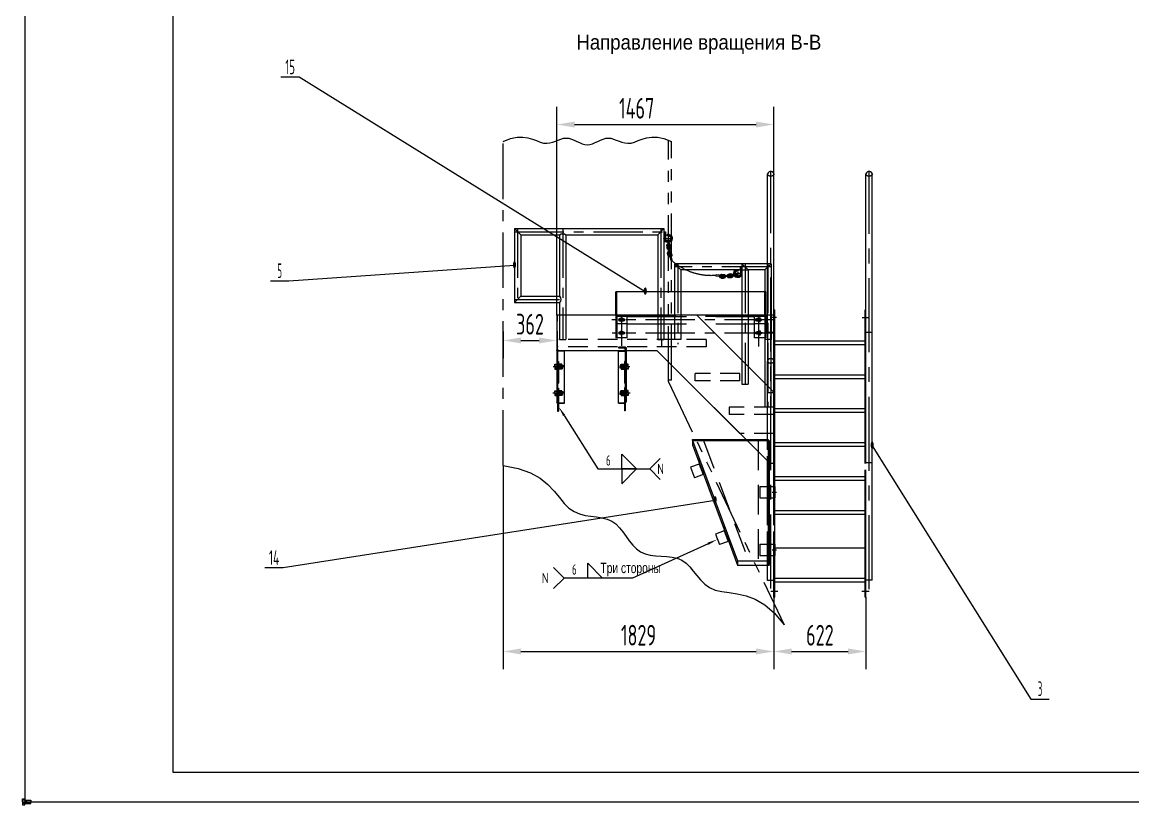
# Model space of a CAD drawing. Header units: millimetres. Extents: x -18 to 16800, y -464 to 11880.
# Drawn here: x -18 to 7487, y -20 to 5265 of the extents above; entities that cross this region are included whole.
import ezdxf
from ezdxf.enums import TextEntityAlignment as Align

# ---------------------------------------------------------------- set-up
doc = ezdxf.new("R2010")
doc.units = ezdxf.units.MM
doc.header["$LTSCALE"] = 400
for name, pattern in [('F', [0.75, 0.5, -0.25]), ('G', [2, 1.25, -0.25, 0.25, -0.25]), ('K', [2.5, 1.25, -0.25, 0.25, -0.25, 0.25, -0.25])]:
    doc.linetypes.add(name, pattern=pattern)
for name, color, linetype in [('01', 7, 'Continuous'), ('02', 1, 'Continuous'), ('04', 2, 'F'), ('05', 4, 'G'), ('07', 6, 'K'), ('08', 1, 'Continuous'), ('11', 3, 'Continuous'), ('13', 3, 'Continuous')]:
    doc.layers.add(name, color=color, linetype=linetype)
doc.styles.get("Standard").update_dxf_attribs({"font": 'isocp', "width": 0.707, "bigfont": 'intecad.shx'})
doc.dimstyles.new('INTE', dxfattribs={"dimscale": 40, "dimtxt": 3.5, "dimasz": 3, "dimexe": 3, "dimexo": 0, "dimgap": 1, "dimtad": 1, "dimdec": 0, "dimdsep": 46, "dimtxsty": 'Standard', "dimcen": 0, "dimclrd": 1, "dimclre": 1, "dimclrt": 3, "dimaunit": 1, "dimadec": 0, "dimazin": 0, "dimtfac": 1, "dimtdec": 0, "dimtmove": 0, "dimatfit": 0, "dimfxl": 1, "dimarcsym": 0})

# ---------------------------------------------------------------- blocks, each defined once
blk = doc.blocks.new('QB1')
at = {"layer": '02'}
blk.add_lwpolyline([(74888.9, 28727.1), (74939, 28746.6), (74983.1, 28755.7), (75021.9, 28756.5), (75056.1, 28751.2), (75086.5, 28742.3), (75113.6, 28731.9), (75138.3, 28722.3), (75161.2, 28715.7), (75182.9, 28713.9), (75203.5, 28716.3), (75223.4, 28721.5), (75242.6, 28728.5), (75261.2, 28736), (75279.4, 28742.9), (75297.3, 28747.9), (75315.1, 28749.8), (75332.8, 28747.9), (75350.6, 28742.7), (75368.4, 28735.4), (75386.1, 28727.1), (75403.9, 28718.7), (75421.6, 28711.5), (75439.4, 28706.3), (75457.1, 28704.4), (75474.9, 28706.3), (75492.7, 28711.5), (75510.4, 28718.7), (75528.2, 28727.1), (75545.9, 28735.4), (75563.7, 28742.7), (75581.5, 28747.9), (75599.2, 28749.8), (75617, 28747.9), (75634.9, 28742.9), (75653.1, 28736), (75671.7, 28728.5), (75690.9, 28721.5), (75710.8, 28716.3), (75731.4, 28713.9), (75753.1, 28715.7), (75776, 28722.3), (75800.7, 28731.9), (75827.8, 28742.3), (75858.2, 28751.2), (75892.4, 28756.5), (75931.2, 28755.7), (75975.3, 28746.6), (76025.4, 28727.1)], dxfattribs=at)
at = {"layer": '05', "color": 4, "linetype": 'G', "ltscale": 0.75}
blk.add_line((74888.9, 26537.4), (74888.9, 28727.1), dxfattribs=at)
at = {"layer": '07', "color": 6, "linetype": 'K', "ltscale": 0.75}
for p, q in [((76005.4, 27103.7), (76005.4, 28734.9)), ((76025.4, 27114.4), (76025.4, 28727.1)), ((76025.4, 27114.4), (76005.4, 27114.4)), ((76005.4, 27103.7), (76786.6, 25462))]:
    blk.add_line(p, q, dxfattribs=at)
blk = doc.blocks.new('3-2')
for p, q in [((39858, 55102.6), (40188.2, 55102.6)), ((39858, 55060.3), (39858, 55102.6)), ((40230.5, 55102.6), (40696.2, 55102.6)), ((40738.5, 55102.6), (41339.2, 55102.6)), ((41531, 55102.6), (41123.7, 55102.6)), ((41531, 55102.6), (42602.8, 55102.6)), ((39743.5, 55060.3), (40096.2, 55060.3)), ((39743.5, 55060.3), (39743.5, 55054.3)), ((39743.5, 55054.3), (40696.2, 55054.3)), ((39845.5, 55051.6), (39845.5, 55054.3)), ((39845.5, 54444.3), (39845.5, 55054.3)), ((39859.4, 55060.3), (40188.2, 55060.3)), ((39859.4, 55060.3), (40188.2, 55060.3)), ((39870.5, 55051.6), (39870.5, 55054.3)), ((39870.5, 54444.3), (39870.5, 55054.3)), ((40074.5, 55051.6), (40074.5, 55054.3)), ((40074.5, 54444.3), (40074.5, 55054.3)), ((40230.5, 55060.3), (40604.2, 55060.3)), ((40230.5, 55060.3), (40696.2, 55060.3)), ((40303.5, 54444.3), (40303.5, 55054.3)), ((40328.5, 54444.3), (40328.5, 55054.3)), ((40532.5, 54444.3), (40532.5, 55054.3)), ((40557.5, 54444.3), (40557.5, 55054.3)), ((40646.5, 55060.3), (42578.5, 55060.3)), ((40646.5, 55060.3), (42602.8, 55060.3)), ((40646.5, 55054.3), (41685.9, 55054.3)), ((40738.5, 55060.3), (42602.8, 55060.3)), ((40761.5, 54444.3), (40761.5, 55054.3)), ((40786.5, 54444.3), (40786.5, 55054.3)), ((40990.5, 54444.3), (40990.5, 55054.3)), ((41015.5, 54444.3), (41015.5, 55054.3)), ((41219.5, 54444.3), (41219.5, 55054.3)), ((41244.5, 54444.3), (41244.5, 55054.3)), ((41448.5, 54444.3), (41448.5, 55054.3)), ((41473.5, 54444.3), (41473.5, 55054.3)), ((41685.9, 55060.3), (41685.9, 55054.3)), ((39743.5, 54444.3), (39743.5, 54438.3)), ((39743.5, 54444.3), (40604.2, 54444.3)), ((39743.5, 54438.3), (40604.2, 54438.3)), ((39860.1, 54396), (39860.1, 54438.3)), ((40646.5, 54444.3), (41358, 54444.3)), ((40646.5, 54444.3), (41685.2, 54444.3)), ((40646.5, 54438.3), (42602.8, 54438.3)), ((41685.2, 54444.3), (41685.2, 54438.3)), ((39860.1, 54396), (42602.8, 54396))]:
    blk.add_line(p, q)
for centre in [(41339.2, 55081.4), (42602.8, 55081.4), (42602.8, 54417.1)]:
    blk.add_ellipse(centre, major_axis=(0, -21.2), ratio=0.744363, start_param=0, end_param=3.141593)
at = {"layer": '04', "color": 2, "linetype": 'F'}
for p, q in [((41123.7, 55060.3), (41123.7, 55102.6)), ((41531, 55060.3), (41531, 55102.6)), ((40652, 54396), (40652, 54438.3)), ((41531, 54396), (41531, 54438.3))]:
    blk.add_line(p, q, dxfattribs=at)
at = {"layer": '04', "color": 2, "linetype": 'F', "extrusion": (0, 0, -1)}
for centre in [(41339.2, 55081.4), (42602.8, 55081.4), (42602.8, 54417.1)]:
    blk.add_ellipse(centre, major_axis=(0, 21.2), ratio=0.744363, start_param=3.141593, end_param=6.283185, dxfattribs=at)
at = {"layer": '05', "color": 4, "linetype": 'G'}
for p, q in [((39781.5, 55034.2), (39781.5, 55081.4)), ((41634.9, 55072.6), (41634.9, 55042.4)), ((39781.5, 54417.1), (39781.5, 54466.8)), ((41634.2, 54464.6), (41634.2, 54422.7))]:
    blk.add_line(p, q, dxfattribs=at)
at = {"layer": '05'}
for p, q in [((39802.9, 55081.4), (42618.5, 55081.4)), ((39798.3, 54417.1), (42618.5, 54417.1))]:
    blk.add_line(p, q, dxfattribs=at)
blk = doc.blocks.new('*U57')
at = {"layer": '01'}
for p, q in [((-15.1, 5), (-15.1, 0)), ((0, 5), (-15.1, 5)), ((-15.1, 0), (0, 0)), ((0, 0), (-2.9, 5)), ((0, 5), (2.9, 0)), ((0, 5), (15.1, 5)), ((15.1, 0), (0, 0)), ((15.1, 5), (15.1, 0))]:
    blk.add_line(p, q, dxfattribs=at)
at = {"layer": '05'}
blk.add_line((0, 7.1), (0, -2.1), dxfattribs=at)
blk = doc.blocks.new('*U56')
at = {"layer": '01'}
for p, q in [((-12.5, 0), (-12.5, 16.5)), ((-12.5, 16.5), (0, 16.5)), ((0, 10), (-12.5, 10)), ((-12.5, 0), (-12.5, -16.5)), ((0, 16.5), (0, 0)), ((0, 10), (40, 10)), ((0, -16.5), (0, 0)), ((7.5, 10), (7.5, 0)), ((7.5, -10), (7.5, 0)), ((40, 10), (40, 0)), ((40, -10), (40, 0)), ((0, -10), (-12.5, -10)), ((-12.5, -16.5), (0, -16.5)), ((0, -10), (40, -10))]:
    blk.add_line(p, q, dxfattribs=at)
at = {"layer": '02'}
for p, q in [((40, 8), (7.5, 8)), ((40, -8), (7.5, -8))]:
    blk.add_line(p, q, dxfattribs=at)
at = {"layer": '05'}
blk.add_line((-15.6, 0), (43.5, 0), dxfattribs=at)
blk = doc.blocks.new('*U58')
at = {"layer": '01'}
for p, q in [((-18, 0), (-18, 16.5)), ((-18, 16.5), (0, 16.5)), ((-18, 10), (0, 10)), ((0, 16.5), (0, 0)), ((0, -16.5), (0, 0)), ((-18, 0), (-18, -16.5)), ((-18, -10), (0, -10)), ((-18, -16.5), (0, -16.5))]:
    blk.add_line(p, q, dxfattribs=at)
at = {"layer": '05'}
blk.add_line((-19.1, 0), (1.1, 0), dxfattribs=at)
blk = doc.blocks.new('5-1')
at = {"ltscale": 0.666667}
for p, q in [((79226.3, 53527.2), (79268.6, 53484.9)), ((79226.3, 53527.2), (79226.3, 52943.2)), ((80236.3, 53527.2), (79226.3, 53527.2)), ((80236.3, 53527.2), (80194, 53484.9)), ((80236.3, 53527.2), (80236.3, 53028.2)), ((79216.3, 53506.1), (79216.3, 53461.1)), ((79889.3, 53484.9), (79268.6, 53484.9)), ((79268.6, 53484.9), (79268.6, 52943.2)), ((79889.3, 53484.9), (79889.3, 52943.2)), ((79931.6, 53484.9), (79931.6, 53070.5)), ((80194, 53484.9), (79931.6, 53484.9)), ((80194, 53484.9), (80194, 53070.5)), ((78502.6, 53290.2), (79154.6, 53290.2)), ((78502.6, 53290.2), (78544.9, 53247.9)), ((78502.6, 53290.2), (78502.6, 52778.2)), ((78502.6, 53290.2), (78502.6, 52943.2)), ((79154.6, 53290.2), (79112.3, 53247.9)), ((79154.6, 53290.2), (79154.6, 52943.2)), ((78544.9, 53247.9), (78657.3, 53247.9)), ((78544.9, 53247.9), (78544.9, 52778.2)), ((78544.9, 53247.9), (78544.9, 52943.2)), ((78657.3, 53247.9), (78657.3, 52943.2)), ((78699.6, 53247.9), (78699.6, 52943.2)), ((78699.6, 53247.9), (79112.3, 53247.9)), ((78709.6, 53247.9), (78709.6, 53224.1)), ((79112.3, 53247.9), (79112.3, 52943.2)), ((80194, 53070.5), (79931.6, 53070.5)), ((80236.3, 53028.2), (80194, 53070.5)), ((79931.6, 53028.2), (79931.6, 52943.2)), ((80236.3, 53028.2), (79931.6, 53028.2)), ((80236.3, 53028.2), (80194, 53028.2)), ((78483.6, 52943.2), (78483.6, 52143.2)), ((78483.6, 52943.2), (78502.6, 52943.2)), ((78544.9, 52943.2), (79112.3, 52943.2)), ((79004.6, 52943.2), (79112.3, 52943.2)), ((79154.6, 52943.2), (79950.6, 52943.2)), ((79154.6, 52943.2), (79950.6, 52943.2)), ((79944.6, 52943.2), (79950.6, 52943.2)), ((79950.6, 52943.2), (79950.6, 52356.3)), ((79950.6, 52943.2), (79950.6, 52702.2)), ((79950.6, 52943.2), (79950.6, 52702.2)), ((78502.6, 52778.2), (78544.9, 52778.2)), ((79268.6, 52778.2), (79226.3, 52778.2)), ((79271.6, 52702.2), (78508.6, 51940.2)), ((78712.6, 52143.2), (79271.6, 52702.2)), ((79271.6, 52702.2), (79950.6, 52702.2)), ((79481.6, 52702.2), (79481.6, 52357.3)), ((79487.6, 52702.2), (79487.6, 52295.6)), ((79532.6, 52347.3), (79532.6, 52702.2)), ((79899.6, 52702.2), (79899.6, 52346.3)), ((79899.6, 52702.2), (79934.6, 52702.2)), ((79944.6, 52702.2), (79944.6, 52294.6)), ((79493.6, 52630), (79493.6, 52484.4)), ((79938.6, 52629), (79938.6, 52483.4)), ((79487.6, 52598.2), (79481.6, 52598.2)), ((79944.6, 52597.2), (79950.6, 52597.2)), ((78483.6, 52422.2), (78483.6, 51940.2)), ((79493.6, 52451.6), (79493.6, 52295.6)), ((79938.6, 52450.6), (79938.6, 52294.6)), ((79532.6, 52347.3), (79493.6, 52347.3)), ((79532.6, 52350.2), (79497.6, 52350.2)), ((79899.6, 52349.2), (79934.6, 52349.2)), ((79899.6, 52346.3), (79938.6, 52346.3)), ((78483.6, 51940.2), (78508.6, 51940.2))]:
    blk.add_line(p, q, dxfattribs=at)
for centre, radius, start, end in [((79910.5, 53461.6), 31.5, 47.85238, 132.14762), ((79955, 53049.4), 31.5, 137.85238, 222.14762), ((79491.6, 52357.3), 10, 180, 246.42182), ((79497.6, 52360.2), 10, 246.42182, 270), ((79934.6, 52359.2), 10, 270, 293.57818), ((79940.6, 52356.3), 10, 293.57818, 0)]:
    blk.add_arc(centre, radius, start, end, dxfattribs=at)
at = {"layer": '01', "color": 7, "linetype": 'Continuous', "ltscale": 0.666667}
for p, q in [((79193.9, 53448.8), (79190.5, 53412.9)), ((79201.9, 53448), (79198.4, 53411.4)), ((79226.3, 53506.1), (79216.3, 53506.1)), ((79226.3, 53506.1), (79226.3, 53461.1)), ((79173.6, 53352.5), (79177.3, 53366)), ((79181.6, 53413.7), (79180.3, 53399.8)), ((79181.3, 53350.4), (79185, 53363.9)), ((79189.2, 53398.9), (79185.9, 53363)), ((79189.5, 53412.9), (79188.2, 53399)), ((79191, 53347.8), (79194.7, 53361.3)), ((79197.2, 53398.2), (79193.8, 53361.5)), ((79199.5, 53412), (79198.2, 53398.1)), ((79198.7, 53345.7), (79202.4, 53359.2)), ((79207.5, 53411.3), (79206.2, 53397.3)), ((78699.6, 53290.2), (78657.3, 53247.9)), ((78699.6, 53290.2), (78699.6, 53247.9)), ((79182.3, 53350.2), (79172.7, 53315.4)), ((79190, 53348), (79180.4, 53313.2)), ((78709.6, 53247.9), (78709.6, 53269.1)), ((78737.3, 53213.5), (78772.9, 53204.5)), ((78739.2, 53221.2), (78774.2, 53212.4)), ((78773.6, 53213.5), (78787.6, 53212.6)), ((78774.2, 53221.5), (78788.1, 53220.5)), ((78787.5, 53211.6), (78823.5, 53209)), ((78835.8, 53219.4), (78821.9, 53217.9)), ((78836.6, 53211.4), (78822.7, 53210)), ((78836.7, 53210.4), (78872.6, 53214.1)), ((78772.3, 53195.6), (78786.3, 53194.6)), ((78772.9, 53203.6), (78786.8, 53202.6)), ((78786.9, 53203.6), (78823.6, 53200.9)), ((78837.6, 53201.5), (78823.7, 53200)), ((78838.5, 53193.5), (78824.5, 53192.1)), ((78837.5, 53202.4), (78873.4, 53206.2)), ((79004.6, 52943.2), (78483.6, 52422.2)), ((78502.6, 52943.2), (78544.9, 52943.2)), ((78577.6, 52919.2), (78599.6, 52919.2)), ((78657.3, 52943.2), (78657.3, 52476.2)), ((78699.6, 52943.2), (78699.6, 52476.2)), ((79112.3, 52943.2), (79154.6, 52943.2)), ((79226.3, 52943.2), (79226.3, 52778.2)), ((79268.6, 52943.2), (79268.6, 52778.2)), ((79501.6, 52919.2), (79523.6, 52919.2)), ((79889.3, 52943.2), (79889.3, 52778.2)), ((79931.6, 52943.2), (79931.6, 52778.2)), ((78577.6, 52903.2), (78599.6, 52903.2)), ((79501.6, 52903.2), (79523.6, 52903.2)), ((78502.6, 52321.2), (78502.6, 52778.2)), ((78544.9, 52778.2), (78544.9, 52321.2)), ((78577.6, 52830.2), (78599.6, 52830.2)), ((78577.6, 52814.2), (78599.6, 52814.2)), ((79501.6, 52830.2), (79523.6, 52830.2)), ((79501.6, 52814.2), (79523.6, 52814.2)), ((79271.6, 52702.2), (79950.6, 52702.2)), ((79487.6, 52630), (79493.6, 52630)), ((79944.6, 52629), (79938.6, 52629)), ((78699.6, 52476.2), (78657.3, 52476.2)), ((79487.6, 52484.4), (79493.6, 52484.4)), ((79944.6, 52483.4), (79938.6, 52483.4)), ((79487.6, 52451.6), (79493.6, 52451.6)), ((79944.6, 52450.6), (79938.6, 52450.6)), ((79487.6, 52295.6), (79493.6, 52295.6)), ((79944.6, 52294.6), (79938.6, 52294.6))]:
    blk.add_line(p, q, dxfattribs=at)
for centre, radius, start, end in [((79198.3, 53461.1), 28, 82.40536, 0), ((79198.3, 53461.1), 18, 82.40536, 0), ((79197.9, 53448.3), 4, 355.97311, 173.30323), ((79201.4, 53483.9), 5, 262.40536, 82.40536), ((79189.8, 53362.6), 13, 344.63817, 164.63817), ((79193.2, 53398.5), 13, 174.63817, 354.63817), ((79194.5, 53412.5), 13, 354.63817, 174.63817), ((79189.8, 53362.6), 5, 344.63817, 164.63817), ((79189.9, 53362.7), 4.01, 176.10112, 343.17523), ((79193.2, 53398.5), 5, 174.63817, 354.63817), ((79193.2, 53398.4), 4, 355.97311, 173.30323), ((79194.5, 53412.5), 5, 354.63817, 174.63817), ((79194.5, 53412.6), 4, 165.97311, 343.30323), ((79176.6, 53314.4), 4, 164.48833, 343.30145), ((79186.1, 53349.1), 13, 164.63817, 344.63817), ((79186.1, 53349.1), 5, 164.63817, 344.63817), ((79186.1, 53349), 4, 345.97311, 163.30323), ((78727.6, 53224.1), 28, 180, 97.59464), ((78727.6, 53224.1), 18, 180, 97.59464), ((78724.6, 53246.9), 5, 97.59464, 277.59464), ((78738.3, 53217.3), 4, 77.24173, 254.57186), ((78773.2, 53208.6), 13, 85.9068, 265.9068), ((78773.2, 53208.6), 5, 85.9068, 265.9068), ((78773.1, 53208.6), 4, 267.24173, 84.57186), ((78787.3, 53207.6), 4, 87.24173, 264.57186), ((78787.2, 53207.6), 13, 265.9068, 85.9068), ((78787.2, 53207.6), 5, 265.9068, 85.9068), ((78823.2, 53205), 13, 95.9068, 275.9068), ((78823.2, 53205), 5, 95.9068, 275.9068), ((78823.1, 53205), 4.01, 277.36974, 84.44385), ((78837.2, 53206.4), 4, 97.24173, 274.57186), ((78837.1, 53206.4), 13, 275.9068, 95.9068), ((78837.1, 53206.4), 5, 275.9068, 95.9068), ((78872.9, 53210.1), 4, 277.24352, 96.05664), ((78577.6, 52911.2), 8, 90, 270), ((78599.6, 52911.2), 8, 270, 90), ((79501.6, 52911.2), 8, 90, 270), ((79523.6, 52911.2), 8, 270, 90), ((78577.6, 52822.2), 8, 90, 270), ((78599.6, 52822.2), 8, 270, 90), ((79501.6, 52822.2), 8, 90, 270), ((79523.6, 52822.2), 8, 270, 90)]:
    blk.add_arc(centre, radius, start, end, dxfattribs=at)
at = {"layer": '04', "color": 2, "linetype": 'F'}
for p, q in [((78699.6, 53247.9), (78657.3, 53247.9)), ((78502.6, 52943.2), (78502.6, 52778.2)), ((78544.9, 52943.2), (78544.9, 52778.2)), ((79112.3, 52943.2), (79112.3, 52778.2)), ((79154.6, 52943.2), (79154.6, 52778.2))]:
    blk.add_line(p, q, dxfattribs=at)
at = {"layer": '04', "color": 2, "linetype": 'F', "ltscale": 0.666667}
for p, q in [((78699.6, 53269.1), (78709.6, 53269.1)), ((79944.6, 52702.2), (79944.6, 52943.2)), ((78502.6, 52778.2), (78544.9, 52778.2)), ((78940.6, 52778.2), (79950.6, 52778.2)), ((78940.6, 52778.2), (78940.6, 52728.2)), ((79112.3, 52778.2), (79154.6, 52778.2)), ((79243.6, 52778.2), (79243.6, 52728.2)), ((79931.6, 52778.2), (79889.3, 52778.2)), ((78940.6, 52728.2), (79950.6, 52728.2)), ((79481.6, 52702.2), (79481.6, 52718.2)), ((79526.6, 52728.2), (79485.6, 52728.2)), ((79487.6, 52712.2), (79487.6, 52702.2)), ((79532.6, 52700.3), (79491.6, 52700.3)), ((79532.6, 52722.2), (79497.6, 52722.2)), ((79532.6, 52703.2), (79497.6, 52703.2)), ((79532.6, 52728.2), (79532.6, 52722.2)), ((79532.6, 52703.2), (79532.6, 52702.2)), ((79899.6, 52699.3), (79940.6, 52699.3)), ((78712.6, 52549.2), (79015.6, 52549.2)), ((78712.6, 52499.2), (78712.6, 52549.2)), ((79015.6, 52499.2), (79015.6, 52549.2)), ((79487.6, 52606.6), (79481.6, 52606.6)), ((79487.6, 52584.6), (79481.6, 52584.6)), ((79944.6, 52605.6), (79950.6, 52605.6)), ((79944.6, 52583.6), (79950.6, 52583.6)), ((78712.6, 52499.2), (79015.6, 52499.2)), ((79487.6, 52428.2), (79481.6, 52428.2)), ((79487.6, 52406.2), (79481.6, 52406.2)), ((79944.6, 52427.2), (79950.6, 52427.2)), ((79944.6, 52405.2), (79950.6, 52405.2)), ((78483.6, 52321.2), (78786.6, 52321.2)), ((78786.6, 52321.2), (78786.6, 52271.2)), ((78483.6, 52271.2), (78786.6, 52271.2)), ((78483.6, 52143.2), (78712.6, 52143.2))]:
    blk.add_line(p, q, dxfattribs=at)
for centre, start, end in [((79491.6, 52718.2), 90, 180), ((79491.6, 52710.3), 180, 270), ((79497.6, 52712.2), 90, 180), ((79497.6, 52713.2), 180, 270), ((79934.6, 52712.2), 270, 0), ((79940.6, 52709.3), 270, 0)]:
    blk.add_arc(centre, 10, start, end, dxfattribs=at)
at = {"layer": '05', "ltscale": 0.666667}
for p, q in [((79247.5, 53527.2), (79247.5, 52778.2)), ((79910.5, 53527.2), (79910.5, 52778.2)), ((80215.2, 53527.2), (80215.2, 53028.2)), ((79216.3, 53461.1), (79172.8, 53461.1)), ((80236.3, 53506.1), (79226.3, 53506.1)), ((78523.8, 53290.2), (78523.8, 52321.2)), ((78523.8, 53290.2), (78523.8, 52735.7)), ((78678.5, 53290.2), (78678.5, 52476.2)), ((79133.5, 53290.2), (79133.5, 52747.4)), ((78502.6, 53269.1), (79154.6, 53269.1)), ((78502.6, 53269.1), (78714.8, 53269.1)), ((78709.6, 53224.1), (78753.1, 53224.1)), ((80236.3, 53049.4), (79931.6, 53049.4))]:
    blk.add_line(p, q, dxfattribs=at)
at = {"layer": '05', "color": 4, "linetype": 'G', "ltscale": 0.666667}
for p, q in [((79198.3, 53470.6), (79198.3, 53449.4)), ((79221.3, 53506.1), (79221.3, 53461.1)), ((78704.6, 53269.1), (78704.6, 53224.1)), ((78727.6, 53233.6), (78727.6, 53212.4)), ((78483.6, 52911.2), (79578.3, 52911.2)), ((78588.6, 52943.2), (78588.6, 52730.8)), ((79512.6, 52943.2), (79512.6, 52735)), ((78483.6, 52822.2), (79575.5, 52822.2)), ((79514.4, 52595.6), (79458, 52595.6)), ((79917.9, 52594.6), (79974.3, 52594.6)), ((79515.7, 52417.2), (79454.1, 52417.2)), ((79916.6, 52416.2), (79978.2, 52416.2))]:
    blk.add_line(p, q, dxfattribs=at)
at = {"layer": '05', "ltscale": 0.666667}
for centre, start, end in [((79198.3, 53461.1), 77.51974, 0), ((78727.6, 53224.1), 180, 102.48026)]:
    blk.add_arc(centre, 23, start, end, dxfattribs=at)
at = {"layer": '05', "color": 4, "linetype": 'G', "ltscale": 0.666667}
blk.add_arc((78906.5, 53611.1), 401.6, 265.78211, 311.74358, dxfattribs=at)
at = {"layer": '04', "ltscale": 0.666667}
for p in [(79481.6, 52595.6), (79481.6, 52417.2)]:
    blk.add_blockref('*U56', p, dxfattribs=at)
for name, p, rotation in [('*U57', (79493.6, 52595.6), 270), ('*U58', (79498.6, 52595.6), 180), ('*U57', (79493.6, 52417.2), 270), ('*U58', (79498.6, 52417.2), 180)]:
    blk.add_blockref(name, p, dxfattribs=dict(at, rotation=rotation))
at = {"layer": '04', "ltscale": 0.666667, "xscale": -1}
for p in [(79950.6, 52594.6), (79950.6, 52416.2)]:
    blk.add_blockref('*U56', p, dxfattribs=at)
for name, p, rotation in [('*U58', (79933.6, 52594.6), 180), ('*U57', (79938.6, 52594.6), 90), ('*U58', (79933.6, 52416.2), 180), ('*U57', (79938.6, 52416.2), 90)]:
    blk.add_blockref(name, p, dxfattribs=dict(at, rotation=rotation))
blk = doc.blocks.new('15-2')
for p, q in [((64772.4, 26550.3), (64772.4, 26038.6)), ((64778.4, 26550.3), (64778.4, 26038.6)), ((64772.4, 26032.6), (63930.2, 26032.6))]:
    blk.add_line(p, q)
at = {"layer": '01', "color": 7, "linetype": 'Continuous'}
for p, q in [((64772.4, 26550.3), (63960.2, 26245.7)), ((64742.4, 26550.3), (64171.6, 26336.3)), ((64591, 26564.5), (64519.8, 26537.8)), ((64541.9, 26478.9), (64519.8, 26537.8)), ((64613.1, 26505.6), (64541.9, 26478.9)), ((64650.8, 26504.7), (64579.7, 26478.1)), ((64613.1, 26505.6), (64591, 26564.5)), ((64139.6, 26395.2), (64068.5, 26368.5)), ((64090.6, 26309.6), (64068.5, 26368.5)), ((64161.7, 26336.3), (64139.6, 26395.2)), ((64100.4, 26309.6), (63930.2, 26245.7)), ((64161.7, 26336.3), (64090.6, 26309.6)), ((64199.5, 26335.5), (64128.3, 26308.8)), ((64778.4, 26038.6), (63930.2, 26038.6))]:
    blk.add_line(p, q, dxfattribs=at)
at = {"layer": '01'}
for p, q in [((64653, 26505.6), (64613.1, 26505.6)), ((64772.4, 26550.3), (64742.4, 26550.3)), ((64772.4, 26550.3), (64778.4, 26550.3)), ((64778.4, 26550.3), (64778.4, 26038.6)), ((64581.8, 26478.9), (64541.9, 26478.9)), ((64130.5, 26309.6), (64090.6, 26309.6)), ((64201.6, 26336.3), (64161.7, 26336.3)), ((63930.2, 26245.7), (63930.2, 26032.6)), ((63960.2, 26245.7), (63930.2, 26245.7)), ((63960.2, 26245.7), (63960.2, 26032.6)), ((63996.1, 26032.6), (63996.1, 25994.6)), ((64072.1, 25994.6), (63996.1, 25994.6)), ((64072.1, 26032.6), (64072.1, 25994.6)), ((64385.8, 26032.6), (64385.8, 25994.6)), ((64461.8, 25994.6), (64385.8, 25994.6)), ((64461.8, 26032.6), (64461.8, 25994.6)), ((64772.4, 26038.6), (64772.4, 26032.6))]:
    blk.add_line(p, q, dxfattribs=at)
at = {"layer": '04', "color": 2, "linetype": 'F'}
for p, q in [((64622.9, 26505.6), (64551.8, 26478.9)), ((64772.4, 26476.6), (63960.2, 26172)), ((64171.6, 26336.3), (64100.4, 26309.6)), ((64772.4, 26107.6), (63960.2, 26107.6)), ((63996.1, 26094.6), (63996.1, 26032.6)), ((64072.1, 26094.6), (63996.1, 26094.6)), ((64072.1, 26094.6), (64072.1, 26032.6)), ((64385.8, 26094.6), (64385.8, 26032.6)), ((64461.8, 26094.6), (64385.8, 26094.6)), ((64461.8, 26094.6), (64461.8, 26032.6)), ((64072.1, 26000.6), (63996.1, 26000.6)), ((64023.1, 26000.6), (64023.1, 25994.6)), ((64045.1, 26000.6), (64045.1, 25994.6)), ((64461.8, 26000.6), (64385.8, 26000.6)), ((64412.8, 26000.6), (64412.8, 25994.6)), ((64434.8, 26000.6), (64434.8, 25994.6))]:
    blk.add_line(p, q, dxfattribs=at)
at = {"layer": '05', "color": 4, "linetype": 'G'}
for p, q in [((64034.1, 26012.1), (64034.1, 25982.4)), ((64423.8, 26012.1), (64423.8, 25982.4))]:
    blk.add_line(p, q, dxfattribs=at)
blk = doc.blocks.new('*U93')
at = {"layer": '01'}
for p, q in [((-15, 0), (-15, 19.8)), ((-15, 19.8), (0, 19.8)), ((0, 12), (-15, 12)), ((-15, 0), (-15, -19.8)), ((0, 19.8), (0, 0)), ((0, 12), (40, 12)), ((0, -19.8), (0, 0)), ((9, 12), (9, 0)), ((9, -12), (9, 0)), ((40, 12), (40, 0)), ((40, -12), (40, 0)), ((0, -12), (-15, -12)), ((-15, -19.8), (0, -19.8)), ((0, -12), (40, -12))]:
    blk.add_line(p, q, dxfattribs=at)
at = {"layer": '02'}
for p, q in [((40, 9.6), (9, 9.6)), ((40, -9.6), (9, -9.6))]:
    blk.add_line(p, q, dxfattribs=at)
at = {"layer": '05'}
blk.add_line((-18.1, 0), (43.5, 0), dxfattribs=at)
blk = doc.blocks.new('*D98')
at = {"layer": '08', "color": 1, "lineweight": -2}
for p, q in [((3232.2, 2270.9), (3232.2, 895.5)), ((5061.2, 1381.5), (5061.2, 895.5)), ((3352.2, 1015.5), (4941.2, 1015.5))]:
    blk.add_line(p, q, dxfattribs=at)
at = {"layer": '08', "color": 1}
for points in [[(3352.2, 1035.5), (3352.2, 995.5), (3232.2, 1015.5)], [(4941.2, 1035.5), (4941.2, 995.5), (5061.2, 1015.5)]]:
    blk.add_solid(points, dxfattribs=at)
at = {"layer": 'DEFPOINTS', "color": 0}
for p in [(3232.2, 2270.9), (5061.2, 1381.5), (5061.2, 1015.5)]:
    blk.add_point(p, dxfattribs=at)
at = {"layer": '08', "color": 3, "insert": (4146.7, 1125.5), "char_height": 140, "attachment_point": 5}
blk.add_mtext('1829', dxfattribs=at)
blk = doc.blocks.new('*D99')
at = {"layer": '08', "color": 1, "lineweight": -2}
for p, q in [((5061.2, 1381.5), (5061.2, 895.5)), ((5683.2, 1381.5), (5683.2, 895.5)), ((5181.2, 1015.5), (5563.2, 1015.5))]:
    blk.add_line(p, q, dxfattribs=at)
at = {"layer": '08', "color": 1}
for points in [[(5181.2, 1035.5), (5181.2, 995.5), (5061.2, 1015.5)], [(5563.2, 1035.5), (5563.2, 995.5), (5683.2, 1015.5)]]:
    blk.add_solid(points, dxfattribs=at)
at = {"layer": 'DEFPOINTS', "color": 0}
for p in [(5061.2, 1381.5), (5683.2, 1381.5), (5683.2, 1015.5)]:
    blk.add_point(p, dxfattribs=at)
at = {"layer": '08', "color": 3, "insert": (5372.2, 1125.5), "char_height": 140, "attachment_point": 5}
blk.add_mtext('622', dxfattribs=at)
blk = doc.blocks.new('*D100')
at = {"layer": '08', "color": 1, "lineweight": -2}
for p, q in [((3232.2, 3175.7), (3232.2, 2995.9)), ((3594.2, 3175.7), (3594.2, 2995.9)), ((3352.2, 3115.9), (3474.2, 3115.9))]:
    blk.add_line(p, q, dxfattribs=at)
at = {"layer": '08', "color": 1}
for points in [[(3352.2, 3135.9), (3352.2, 3095.9), (3232.2, 3115.9)], [(3474.2, 3135.9), (3474.2, 3095.9), (3594.2, 3115.9)]]:
    blk.add_solid(points, dxfattribs=at)
at = {"layer": 'DEFPOINTS', "color": 0}
for p in [(3232.2, 3175.7), (3594.2, 3175.7), (3594.2, 3115.9)]:
    blk.add_point(p, dxfattribs=at)
at = {"layer": '08', "color": 3, "insert": (3413.2, 3225.9), "char_height": 140, "attachment_point": 5}
blk.add_mtext('362', dxfattribs=at)
blk = doc.blocks.new('*D101')
at = {"layer": '08', "color": 1, "lineweight": -2}
for p, q in [((3594.2, 3287.4), (3594.2, 4694.3)), ((5061.2, 4002.2), (5061.2, 4694.3)), ((3714.2, 4574.3), (4941.2, 4574.3))]:
    blk.add_line(p, q, dxfattribs=at)
at = {"layer": '08', "color": 1}
for points in [[(3714.2, 4594.3), (3714.2, 4554.3), (3594.2, 4574.3)], [(4941.2, 4594.3), (4941.2, 4554.3), (5061.2, 4574.3)]]:
    blk.add_solid(points, dxfattribs=at)
at = {"layer": 'DEFPOINTS', "color": 0}
for p in [(5061.2, 4574.3), (5061.2, 4002.2), (3594.2, 3287.4)]:
    blk.add_point(p, dxfattribs=at)
at = {"layer": '08', "color": 3, "insert": (4134, 4684.3), "char_height": 140, "attachment_point": 5}
blk.add_mtext('1467', dxfattribs=at)
blk = doc.blocks.new('*U108', base_point=(3606.2, 3460.2))
at = {"layer": '01'}
for points in [[(4032.7, 3139.3), (4132.7, 3039.3), (4032.7, 3039.3)], [(4032.7, 2939.3), (4132.7, 3039.3), (4032.7, 3039.3)]]:
    blk.add_lwpolyline(points, close=True, dxfattribs=at)
at = {"layer": '02'}
blk.add_lwpolyline([(3606.2, 3460.2, 0, 16, 0), (3643.6, 3401.1, 16, 16, 0)], format="xyseb", dxfattribs=at)
for points in [[(3643.6, 3401.1), (3872.7, 3039.3), (4222.7, 3039.3)], [(4293.4, 3110), (4222.7, 3039.3), (4293.4, 2968.6)]]:
    blk.add_lwpolyline(points, dxfattribs=at)
at = {"layer": '13', "width": 0.707}
blk.add_text('6', height=70, dxfattribs=at).set_placement((3926.7, 3062.3))
at = {"layer": '13', "width": 1.010989}
blk.add_text('N', height=70, dxfattribs=at).set_placement((4272.7, 3004.3), (4318.7, 3004.3), align=Align.FIT)
blk = doc.blocks.new('16-1')
at = {"ltscale": 2}
blk.add_line((7294.2, 5076.2), (6282.2, 5076.2), dxfattribs=at)
for centre in [(6320.2, 5044.2), (7256.2, 5044.2), (6320.2, 4955.2), (7256.2, 4955.2)]:
    blk.add_circle(centre, 8, dxfattribs=at)
at = {"layer": '01', "color": 7, "linetype": 'Continuous', "ltscale": 2}
for p, q in [((7294.2, 5233.2), (6282.2, 5233.2)), ((6282.2, 5076.2), (6282.2, 5233.2)), ((6288.2, 5076.2), (6288.2, 5233.2)), ((7288.2, 5076.2), (7288.2, 5233.2)), ((7294.2, 5076.2), (7294.2, 5233.2))]:
    blk.add_line(p, q, dxfattribs=at)
at = {"layer": '04'}
for p, q in [((6282.2, 5076.2), (6282.2, 4922.2)), ((7294.2, 5076.2), (7294.2, 4922.2))]:
    blk.add_line(p, q, dxfattribs=at)
at = {"layer": '04', "color": 2, "linetype": 'F', "ltscale": 2}
for p, q in [((6288.2, 5076.2), (6288.2, 4922.2)), ((7288.2, 5067.2), (6288.2, 5067.2)), ((6358.2, 4922.2), (6358.2, 5076.2)), ((6358.2, 5067.2), (7218.2, 5067.2)), ((7218.2, 4922.2), (7218.2, 5076.2)), ((7288.2, 5076.2), (7288.2, 4922.2)), ((6358.2, 5017.2), (6288.2, 5017.2)), ((6358.2, 5017.2), (7218.2, 5017.2)), ((7288.2, 5017.2), (7218.2, 5017.2)), ((6358.2, 4922.2), (6282.2, 4922.2)), ((7294.2, 4922.2), (7218.2, 4922.2))]:
    blk.add_line(p, q, dxfattribs=at)
at = {"layer": '05', "color": 4, "linetype": 'G', "ltscale": 2}
for p, q in [((6336, 5044.2), (6304, 5044.2)), ((6320.2, 5028.2), (6320.2, 5060.2)), ((7272.2, 5044.2), (7240.2, 5044.2)), ((7256.2, 5028.2), (7256.2, 5060.2)), ((6336.2, 4955.2), (6304.2, 4955.2)), ((6320.2, 4939.2), (6320.2, 4971.2)), ((7272.2, 4955.2), (7240.2, 4955.2)), ((7256.2, 4939.2), (7256.2, 4971.2))]:
    blk.add_line(p, q, dxfattribs=at)
blk = doc.blocks.new('*U131')
at = {"layer": '01'}
for points in [[(25, 292), (25, 5)], [(25, 5), (415, 5)]]:
    blk.add_lwpolyline(points, dxfattribs=at)
at = {"layer": '02'}
for points in [[(0, 297), (0, 0)], [(0, 0), (420, 0)]]:
    blk.add_lwpolyline(points, dxfattribs=at)

msp = doc.modelspace()

# ---------------------------------------------------------------- linework, layer by layer
at = {"layer": '01'}
msp.add_lwpolyline([(3803, 1611.5), (3903, 1511.5), (3803, 1511.5)], close=True, dxfattribs=at)
at = {"layer": '02'}
for p, q in [((1854.1, 4893.9), (1730.1, 4893.9)), ((4192.1, 3444.4), (1854.1, 4893.9)), ((3308.5, 3621.9), (1783.7, 3516.9)), ((1783.7, 3516.9), (1659.7, 3516.9)), ((5725.5, 2404), (6797.8, 694.4)), ((4663.7, 2034.7), (1746.1, 1580.1)), ((1746.1, 1580.1), (1622.1, 1580.1)), ((6797.8, 694.4), (6921.8, 694.4))]:
    msp.add_line(p, q, dxfattribs=at)
for points in [[(3232.2, 2270.9), (3334, 2252.1), (3416.1, 2222.4), (3481.6, 2184.9), (3533.9, 2142.5), (3576.3, 2098.2), (3611.9, 2054.9), (3644.2, 2015.7), (3676.2, 1983.3), (3710.7, 1960.1), (3747.5, 1944.7), (3785.5, 1934.9), (3824.1, 1928.7), (3862.2, 1923.9), (3899, 1918.4), (3933.6, 1910), (3965.1, 1896.6), (3992.9, 1876.8), (4017.7, 1851.6), (4040.6, 1822.8), (4062.4, 1792.3), (4084.3, 1761.8), (4107.2, 1733.1), (4132, 1707.9), (4159.8, 1688.1), (4191.3, 1674.8), (4225.8, 1666.8), (4262.2, 1662.4), (4299.7, 1659.7), (4337.1, 1657.1), (4373.6, 1652.7), (4408, 1644.7), (4439.5, 1631.4), (4467.4, 1611.5), (4492.6, 1586.5), (4516.6, 1558), (4540.7, 1528.1), (4566.2, 1498.5), (4594.4, 1471.2), (4626.8, 1448), (4664.6, 1430.7), (4708.9, 1420.3), (4759.1, 1413.4), (4814.2, 1405.4), (4873.2, 1392), (4935.3, 1368.7), (4999.4, 1331.2), (5064.6, 1274.9), (5129.9, 1195.5)], [(4616.2, 1743.5), (4106.1, 1511.5), (3643, 1511.5)], [(3572.3, 1582.3), (3643, 1511.5), (3572.3, 1440.8)]]:
    msp.add_lwpolyline(points, dxfattribs=at)
msp.add_lwpolyline([(4679.9, 1772.5, 0, 16, 0), (4616.2, 1743.5, 16, 16, 0)], format="xyseb", dxfattribs=at)

# ---------------------------------------------------------------- block references
msp.add_blockref('QB1', (-71656.7, -24266.5))
msp.add_blockref('QB1', (-71656.7, -24266.5))
at = {"rotation": 90}
msp.add_blockref('3-2', (60121.5, -38362), dxfattribs=at)
at = {"layer": '01', "xscale": -1}
msp.add_blockref('5-1', (83544.8, -49655.9), dxfattribs=at)
at = {"layer": '01', "rotation": 90}
msp.add_blockref('15-2', (31061.8, -62331.6), dxfattribs=at)
at = {"layer": '04', "xscale": 40, "yscale": 40, "zscale": 40}
msp.add_blockref('*U131', (0, 0), dxfattribs=at)
at = {"layer": '04'}
for name, p in [('16-1', (-2288.1, -1788.8)), ('*U108', (3606.2, 2668.9)), ('*U93', (0, 0))]:
    msp.add_blockref(name, p, dxfattribs=at)

# ---------------------------------------------------------------- texts
at = {"layer": '02', "width": 0.605172}
for p, p2 in [((3296.5, 3601.9), (3320.5, 3601.9)), ((4180.1, 3424.4), (4204.1, 3424.4)), ((5713.5, 2384), (5737.5, 2384)), ((4651.7, 2014.7), (4675.7, 2014.7))]:
    msp.add_text('●', height=40, dxfattribs=at).set_placement(p, p2, align=Align.FIT)
at = {"layer": '04', "attachment_point": 1}
for s, insert, char_height in [('{\\fArial|b0|i0|c204|p34;\\W0.9;\\C3;Направление вращения В-В}', (3726.7, 5180.5), 100), ('{\\fArial|b0|i0|c204|p34;\\C3;Три стороны}', (3889.5, 1614.7), 70)]:
    msp.add_mtext(s, dxfattribs=dict(at, insert=insert, char_height=char_height))
at = {"layer": '11'}
for s, height, width, p, p2 in [('15', 98.99, 0.609833, (1759.2, 4913.9), (1825.1, 4913.9)), ('5', 99, 0.527686, (1706.2, 3536.9), (1737.1, 3536.9)), ('14', 98.99, 0.614783, (1649.1, 1600.1), (1719.1, 1600.1)), ('3', 99, 0.527686, (6844.4, 714.4), (6875.3, 714.4))]:
    msp.add_text(s, height=height, dxfattribs=dict(at, width=width)).set_placement(p, p2, align=Align.FIT)
at = {"layer": '13', "width": 0.707}
msp.add_text('6', height=70, dxfattribs=at).set_placement((3697, 1534.5))
at = {"layer": '13', "width": 1.010989}
msp.add_text('N', height=70, dxfattribs=at).set_placement((3493, 1476.5), (3539, 1476.5), align=Align.FIT)

# ---------------------------------------------------------------- dimensions: what is measured, and where the dimension line sits
at = {"layer": '08'}
dim = msp.add_linear_dim(base=(5061.2, 4574.3), p1=(3594.2, 3287.4), p2=(5061.2, 4002.2), dimstyle='INTE', dxfattribs=at)
dim.commit()
dim.dimension.update_dxf_attribs({"geometry": '*D101', "text_midpoint": (4134, 4574.3), "dimtype": 160})
for base, p1, p2, picture, middle in [((3594.2, 3115.9), (3232.2, 3175.7), (3594.2, 3175.7), '*D100', (3413.2, 3225.9)), ((5061.2, 1015.5), (3232.2, 2270.9), (5061.2, 1381.5), '*D98', (4146.7, 1125.5)), ((5683.2, 1015.5), (5061.2, 1381.5), (5683.2, 1381.5), '*D99', (5372.2, 1125.5))]:
    dim = msp.add_linear_dim(base=base, p1=p1, p2=p2, dimstyle='INTE', dxfattribs=at)
    dim.commit()
    dim.dimension.update_dxf_attribs({"geometry": picture, "text_midpoint": middle})

doc.saveas('drawing.dxf')
